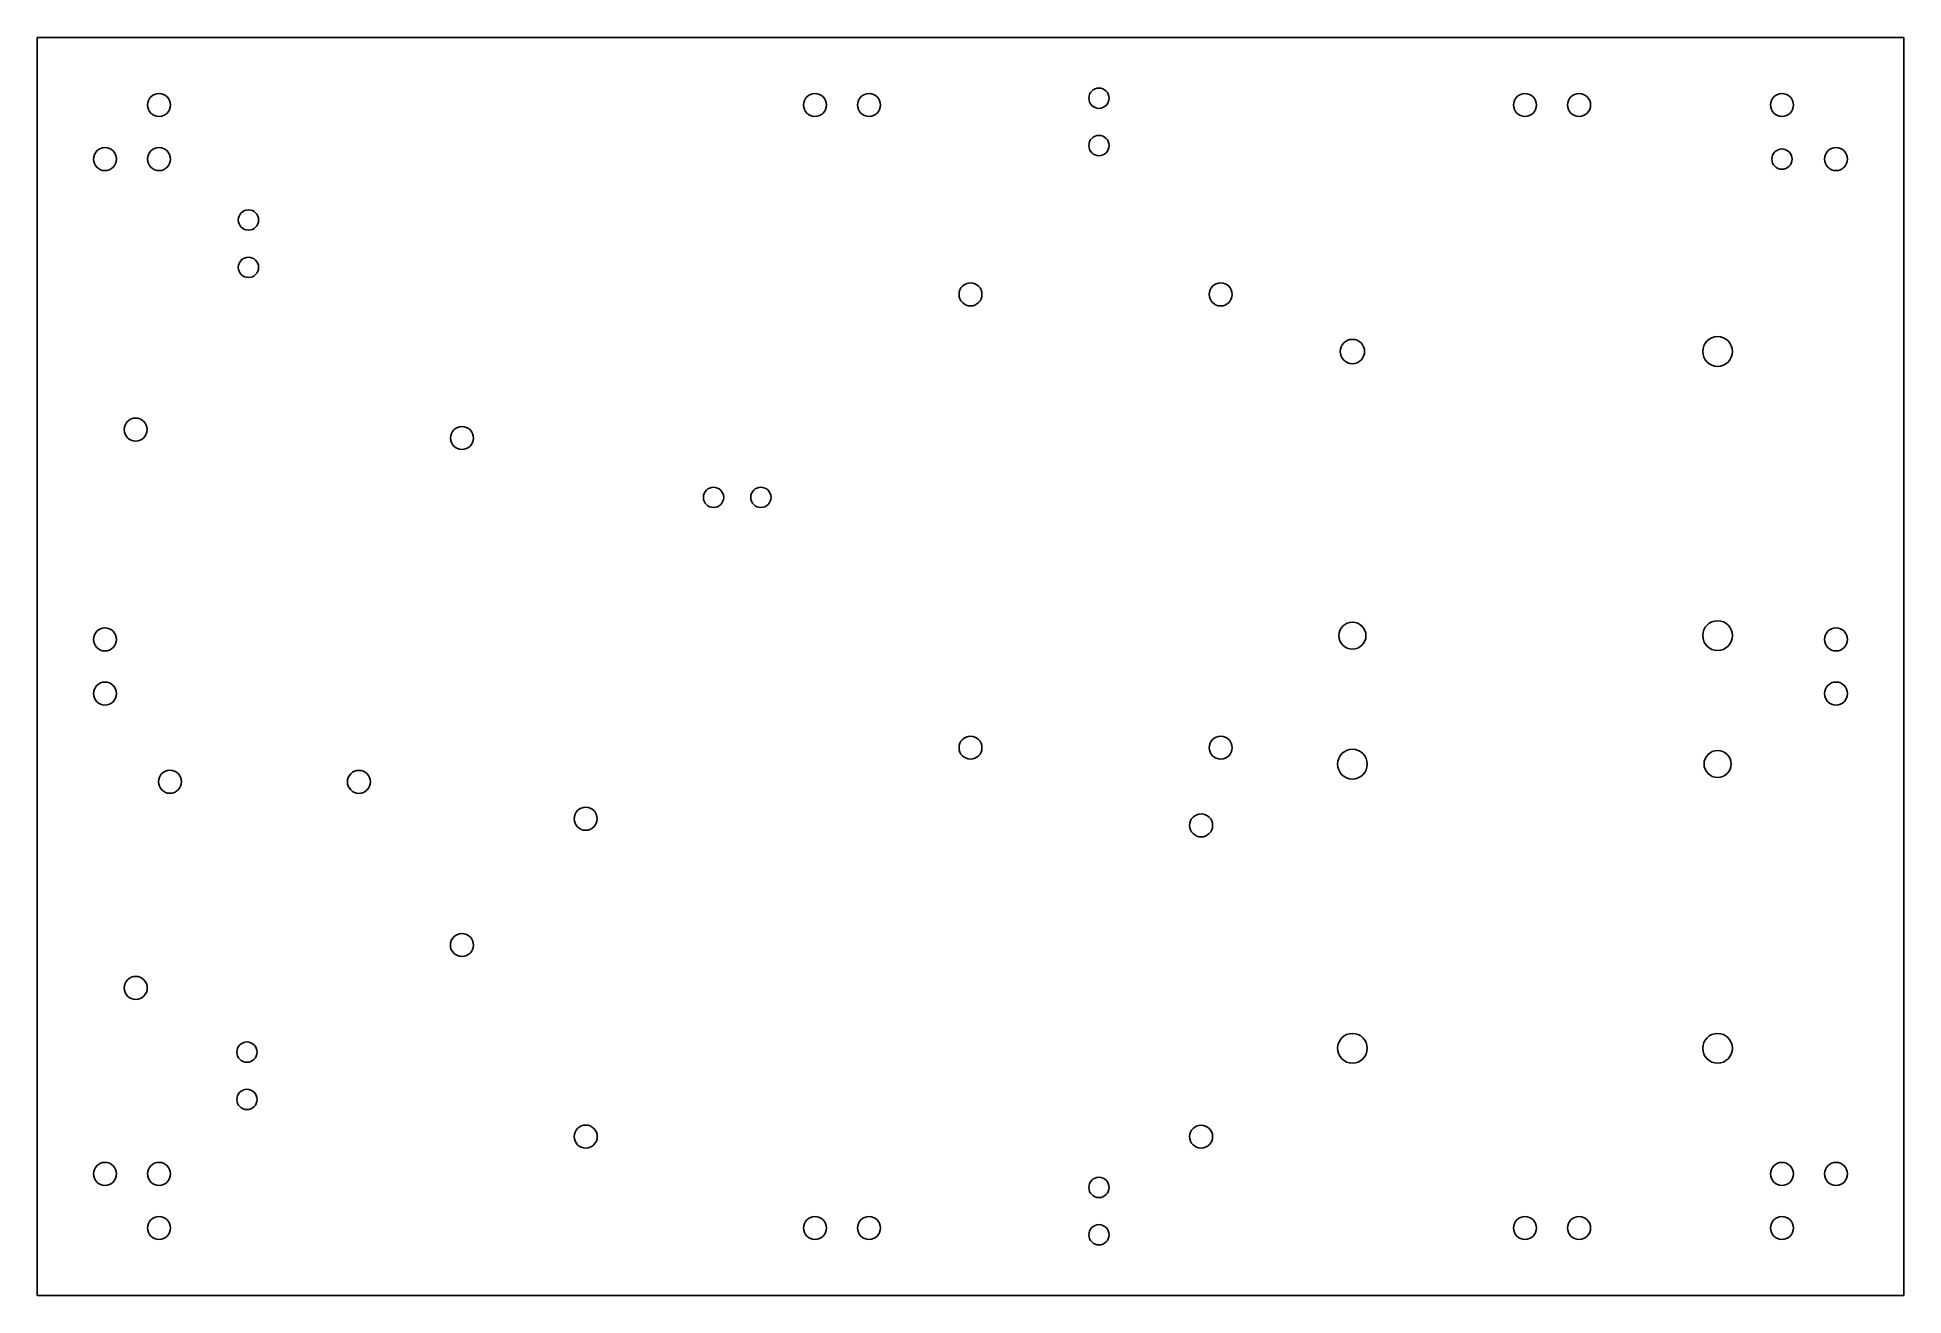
# Model space of a CAD drawing. Extents: x 0 to 276, y 50 to 236.
import ezdxf

# ---------------------------------------------------------------- set-up
doc = ezdxf.new("R2010")
doc.units = 0
doc.layers.add('Extrude287', color=7, linetype='CONTINUOUS')

msp = doc.modelspace()

# ---------------------------------------------------------------- linework, layer by layer
at = {"layer": 'Extrude287'}
for p, q in [((0, 236, 3), (0, 236)), ((276, 236, 3), (0, 236, 3)), ((276, 236), (0, 236)), ((0, 236, 3), (0, 236)), ((0, 236, 3), (0, 50, 3)), ((0, 236), (0, 50)), ((276, 236, 3), (0, 236, 3)), ((0, 236, 3), (0, 50, 3)), ((276, 236), (0, 236)), ((0, 236), (0, 50)), ((276, 236, 3), (276, 236)), ((276, 50, 3), (276, 236, 3)), ((276, 50), (276, 236)), ((276, 236, 3), (276, 236)), ((276, 50, 3), (276, 236, 3)), ((276, 50), (276, 236)), ((158.5, 227, 3), (158.5, 227)), ((158.5, 227, 3), (158.5, 227)), ((19.7, 226, 3), (19.7, 226)), ((19.7, 226, 3), (19.7, 226)), ((116.7, 226, 3), (116.7, 226)), ((116.7, 226, 3), (116.7, 226)), ((124.7, 226, 3), (124.7, 226)), ((124.7, 226, 3), (124.7, 226)), ((221.7, 226, 3), (221.7, 226)), ((221.7, 226, 3), (221.7, 226)), ((229.7, 226, 3), (229.7, 226)), ((229.7, 226, 3), (229.7, 226)), ((259.7, 226, 3), (259.7, 226)), ((259.7, 226, 3), (259.7, 226)), ((158.5, 220, 3), (158.5, 220)), ((158.5, 220, 3), (158.5, 220)), ((11.7, 218, 3), (11.7, 218)), ((11.7, 218, 3), (11.7, 218)), ((19.7, 218, 3), (19.7, 218)), ((19.7, 218, 3), (19.7, 218)), ((259.5, 218, 3), (259.5, 218)), ((259.5, 218, 3), (259.5, 218)), ((267.7, 218, 3), (267.7, 218)), ((267.7, 218, 3), (267.7, 218)), ((32.7187, 209, 3), (32.7187, 209)), ((32.7187, 209, 3), (32.7187, 209)), ((32.7187, 202, 3), (32.7187, 202)), ((32.7187, 202, 3), (32.7187, 202)), ((139.7, 198, 3), (139.7, 198)), ((139.7, 198, 3), (139.7, 198)), ((176.7, 198, 3), (176.7, 198)), ((176.7, 198, 3), (176.7, 198)), ((196.28, 189.56, 3), (196.28, 189.56)), ((196.28, 189.56, 3), (196.28, 189.56)), ((250.68, 189.56, 3), (250.68, 189.56)), ((250.68, 189.56, 3), (250.68, 189.56)), ((16.2397, 178.026, 3), (16.2397, 178.026)), ((16.2397, 178.026, 3), (16.2397, 178.026)), ((64.4935, 176.772, 3), (64.4935, 176.772)), ((64.4935, 176.772, 3), (64.4935, 176.772)), ((101.5, 168, 3), (101.5, 168)), ((101.5, 168, 3), (101.5, 168)), ((108.5, 168, 3), (108.5, 168)), ((108.5, 168, 3), (108.5, 168)), ((11.7, 147, 3), (11.7, 147)), ((11.7, 147, 3), (11.7, 147)), ((196.48, 147.564, 3), (196.48, 147.564)), ((196.48, 147.564, 3), (196.48, 147.564)), ((250.68, 147.56, 3), (250.68, 147.56)), ((250.68, 147.56, 3), (250.68, 147.56)), ((267.7, 147, 3), (267.7, 147)), ((267.7, 147, 3), (267.7, 147)), ((11.7, 139, 3), (11.7, 139)), ((11.7, 139, 3), (11.7, 139)), ((267.7, 139, 3), (267.7, 139)), ((267.7, 139, 3), (267.7, 139)), ((139.7, 131, 3), (139.7, 131)), ((139.7, 131, 3), (139.7, 131)), ((176.7, 131, 3), (176.7, 131)), ((176.7, 131, 3), (176.7, 131)), ((196.68, 128.56, 3), (196.68, 128.56)), ((196.68, 128.56, 3), (196.68, 128.56)), ((250.48, 128.581, 3), (250.48, 128.581)), ((250.48, 128.581, 3), (250.48, 128.581)), ((21.3109, 125.963, 3), (21.3109, 125.963)), ((21.3109, 125.963, 3), (21.3109, 125.963)), ((49.2544, 125.951, 3), (49.2544, 125.951)), ((49.2544, 125.951, 3), (49.2544, 125.951)), ((82.7994, 120.493, 3), (82.7994, 120.493)), ((82.7994, 120.493, 3), (82.7994, 120.493)), ((173.809, 119.508, 3), (173.809, 119.508)), ((173.809, 119.508, 3), (173.809, 119.508)), ((64.4844, 101.824, 3), (64.4844, 101.824)), ((64.4844, 101.824, 3), (64.4844, 101.824)), ((16.2541, 95.4918, 3), (16.2541, 95.4918)), ((16.2541, 95.4918, 3), (16.2541, 95.4918)), ((32.5, 86, 3), (32.5, 86)), ((32.5, 86, 3), (32.5, 86)), ((196.68, 86.56, 3), (196.68, 86.56)), ((196.68, 86.56, 3), (196.68, 86.56)), ((250.68, 86.56, 3), (250.68, 86.56)), ((250.68, 86.56, 3), (250.68, 86.56)), ((32.5, 79, 3), (32.5, 79)), ((32.5, 79, 3), (32.5, 79)), ((82.8034, 73.5203, 3), (82.8034, 73.5203)), ((82.8034, 73.5203, 3), (82.8034, 73.5203)), ((173.806, 73.504, 3), (173.806, 73.504)), ((173.806, 73.504, 3), (173.806, 73.504)), ((11.7, 68, 3), (11.7, 68)), ((11.7, 68, 3), (11.7, 68)), ((19.7, 68, 3), (19.7, 68)), ((19.7, 68, 3), (19.7, 68)), ((259.7, 68, 3), (259.7, 68)), ((259.7, 68, 3), (259.7, 68)), ((267.7, 68, 3), (267.7, 68)), ((267.7, 68, 3), (267.7, 68)), ((158.5, 66, 3), (158.5, 66)), ((158.5, 66, 3), (158.5, 66)), ((19.7, 60, 3), (19.7, 60)), ((19.7, 60, 3), (19.7, 60)), ((116.7, 60, 3), (116.7, 60)), ((116.7, 60, 3), (116.7, 60)), ((124.7, 60, 3), (124.7, 60)), ((124.7, 60, 3), (124.7, 60)), ((158.5, 59, 3), (158.5, 59)), ((158.5, 59, 3), (158.5, 59)), ((221.7, 60, 3), (221.7, 60)), ((221.7, 60, 3), (221.7, 60)), ((229.7, 60, 3), (229.7, 60)), ((229.7, 60, 3), (229.7, 60)), ((259.7, 60, 3), (259.7, 60)), ((259.7, 60, 3), (259.7, 60)), ((0, 50, 3), (0, 50)), ((0, 50, 3), (276, 50, 3)), ((0, 50), (276, 50)), ((0, 50, 3), (0, 50)), ((0, 50, 3), (276, 50, 3)), ((0, 50), (276, 50)), ((276, 50, 3), (276, 50)), ((276, 50, 3), (276, 50))]:
    msp.add_line(p, q, dxfattribs=at)
for centre, radius in [((18, 226), 1.7), ((18, 226), 1.7), ((18, 226), 1.7), ((18, 226), 1.7), ((115, 226), 1.7), ((115, 226), 1.7), ((115, 226), 1.7), ((115, 226), 1.7), ((123, 226), 1.7), ((123, 226), 1.7), ((123, 226), 1.7), ((123, 226), 1.7), ((157, 227), 1.5), ((157, 227), 1.5), ((157, 227), 1.5), ((157, 227), 1.5), ((220, 226), 1.7), ((220, 226), 1.7), ((220, 226), 1.7), ((220, 226), 1.7), ((228, 226), 1.7), ((228, 226), 1.7), ((228, 226), 1.7), ((228, 226), 1.7), ((258, 226), 1.7), ((258, 226), 1.7), ((258, 226), 1.7), ((258, 226), 1.7), ((157, 220), 1.5), ((157, 220), 1.5), ((157, 220), 1.5), ((157, 220), 1.5), ((10, 218), 1.7), ((10, 218), 1.7), ((10, 218), 1.7), ((10, 218), 1.7), ((18, 218), 1.7), ((18, 218), 1.7), ((18, 218), 1.7), ((18, 218), 1.7), ((258, 218), 1.5), ((258, 218), 1.5), ((258, 218), 1.5), ((258, 218), 1.5), ((266, 218), 1.7), ((266, 218), 1.7), ((266, 218), 1.7), ((266, 218), 1.7), ((31.2187, 209), 1.5), ((31.2187, 209), 1.5), ((31.2187, 209), 1.5), ((31.2187, 209), 1.5), ((31.2187, 202), 1.5), ((31.2187, 202), 1.5), ((31.2187, 202), 1.5), ((31.2187, 202), 1.5), ((138, 198), 1.7), ((138, 198), 1.7), ((138, 198), 1.7), ((138, 198), 1.7), ((175, 198), 1.7), ((175, 198), 1.7), ((175, 198), 1.7), ((175, 198), 1.7), ((194.48, 189.56), 1.8), ((194.48, 189.56), 1.8), ((194.48, 189.56), 1.8), ((194.48, 189.56), 1.8), ((248.48, 189.56), 2.2), ((248.48, 189.56), 2.2), ((248.48, 189.56), 2.2), ((248.48, 189.56), 2.2), ((14.5397, 178.026), 1.7), ((14.5397, 178.026), 1.7), ((14.5397, 178.026), 1.7), ((14.5397, 178.026), 1.7), ((62.7935, 176.772), 1.7), ((62.7935, 176.772), 1.7), ((62.7935, 176.772), 1.7), ((62.7935, 176.772), 1.7), ((100, 168), 1.5), ((100, 168), 1.5), ((100, 168), 1.5), ((100, 168), 1.5), ((107, 168), 1.5), ((107, 168), 1.5), ((107, 168), 1.5), ((107, 168), 1.5), ((194.48, 147.564), 2), ((194.48, 147.564), 2), ((194.48, 147.564), 2), ((194.48, 147.564), 2), ((248.48, 147.56), 2.2), ((248.48, 147.56), 2.2), ((248.48, 147.56), 2.2), ((248.48, 147.56), 2.2), ((10, 147), 1.7), ((10, 147), 1.7), ((10, 147), 1.7), ((10, 147), 1.7), ((266, 147), 1.7), ((266, 147), 1.7), ((266, 147), 1.7), ((266, 147), 1.7), ((10, 139), 1.7), ((10, 139), 1.7), ((10, 139), 1.7), ((10, 139), 1.7), ((266, 139), 1.7), ((266, 139), 1.7), ((266, 139), 1.7), ((266, 139), 1.7), ((138, 131), 1.7), ((138, 131), 1.7), ((138, 131), 1.7), ((138, 131), 1.7), ((175, 131), 1.7), ((175, 131), 1.7), ((175, 131), 1.7), ((175, 131), 1.7), ((194.48, 128.56), 2.2), ((194.48, 128.56), 2.2), ((194.48, 128.56), 2.2), ((194.48, 128.56), 2.2), ((248.48, 128.581), 2), ((248.48, 128.581), 2), ((248.48, 128.581), 2), ((248.48, 128.581), 2), ((19.6109, 125.963), 1.7), ((19.6109, 125.963), 1.7), ((19.6109, 125.963), 1.7), ((19.6109, 125.963), 1.7), ((47.5544, 125.951), 1.7), ((47.5544, 125.951), 1.7), ((47.5544, 125.951), 1.7), ((47.5544, 125.951), 1.7), ((81.0994, 120.493), 1.7), ((81.0994, 120.493), 1.7), ((81.0994, 120.493), 1.7), ((81.0994, 120.493), 1.7), ((172.109, 119.508), 1.7), ((172.109, 119.508), 1.7), ((172.109, 119.508), 1.7), ((172.109, 119.508), 1.7), ((62.7844, 101.824), 1.7), ((62.7844, 101.824), 1.7), ((62.7844, 101.824), 1.7), ((62.7844, 101.824), 1.7), ((14.5541, 95.4918), 1.7), ((14.5541, 95.4918), 1.7), ((14.5541, 95.4918), 1.7), ((14.5541, 95.4918), 1.7), ((194.48, 86.56), 2.2), ((194.48, 86.56), 2.2), ((194.48, 86.56), 2.2), ((194.48, 86.56), 2.2), ((248.48, 86.56), 2.2), ((248.48, 86.56), 2.2), ((248.48, 86.56), 2.2), ((248.48, 86.56), 2.2), ((31, 86), 1.5), ((31, 86), 1.5), ((31, 86), 1.5), ((31, 86), 1.5), ((31, 79), 1.5), ((31, 79), 1.5), ((31, 79), 1.5), ((31, 79), 1.5), ((81.1034, 73.5203), 1.7), ((81.1034, 73.5203), 1.7), ((81.1034, 73.5203), 1.7), ((81.1034, 73.5203), 1.7), ((172.106, 73.504), 1.7), ((172.106, 73.504), 1.7), ((172.106, 73.504), 1.7), ((172.106, 73.504), 1.7), ((10, 68), 1.7), ((10, 68), 1.7), ((10, 68), 1.7), ((10, 68), 1.7), ((18, 68), 1.7), ((18, 68), 1.7), ((18, 68), 1.7), ((18, 68), 1.7), ((258, 68), 1.7), ((258, 68), 1.7), ((258, 68), 1.7), ((258, 68), 1.7), ((266, 68), 1.7), ((266, 68), 1.7), ((266, 68), 1.7), ((266, 68), 1.7), ((157, 66), 1.5), ((157, 66), 1.5), ((157, 66), 1.5), ((157, 66), 1.5), ((18, 60), 1.7), ((18, 60), 1.7), ((18, 60), 1.7), ((18, 60), 1.7), ((115, 60), 1.7), ((115, 60), 1.7), ((115, 60), 1.7), ((115, 60), 1.7), ((123, 60), 1.7), ((123, 60), 1.7), ((123, 60), 1.7), ((123, 60), 1.7), ((220, 60), 1.7), ((220, 60), 1.7), ((220, 60), 1.7), ((220, 60), 1.7), ((228, 60), 1.7), ((228, 60), 1.7), ((228, 60), 1.7), ((228, 60), 1.7), ((258, 60), 1.7), ((258, 60), 1.7), ((258, 60), 1.7), ((258, 60), 1.7), ((157, 59), 1.5), ((157, 59), 1.5), ((157, 59), 1.5), ((157, 59), 1.5)]:
    msp.add_circle(centre, radius, dxfattribs=at)

doc.saveas('drawing.dxf')
